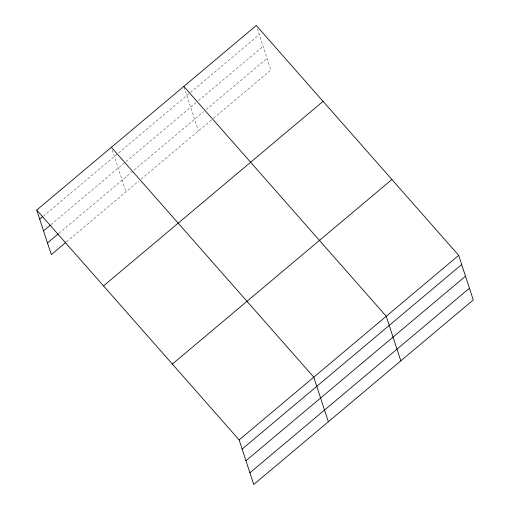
<?xml version="1.0" encoding="UTF-8"?>
<svg xmlns="http://www.w3.org/2000/svg" width="510" height="510" viewBox="0 0 510 510"><rect width="100%" height="100%" fill="white"/><g stroke="black" fill="none" stroke-linecap="round" stroke-linejoin="round"><path stroke-width="0.38" stroke-dasharray="2.55 1.91" d="M43.363 216.125L118.02 153.37M118.626 152.86L189.86 92.979M190.472 92.469L259.271 34.635M50.828 224.763L196.12 102.631M198.556 100.585L263.09 46.334M59.013 233.242L203.713 111.607M206.148 109.561L267.03 58.382M66.478 241.874L138.739 181.133M141.174 179.087L213.014 118.702M213.626 118.186L270.855 70.08L257.429 29.013M184.059 87.102L198.403 130.981M112.302 150.112L125.951 191.881"/><path stroke-width="0.76" d="M36.733 210.05L256.281 25.5L458.694 255.37L473.267 299.95L253.719 484.5L239.145 439.92L36.733 210.05L51.306 254.63L65.866 242.384M39.723 219.185L42.757 216.635M43.541 230.883L50.216 225.273M47.481 242.932L58.408 233.752M103.53 285.906L323.079 101.356M172.348 364.063L391.897 179.514M239.145 439.92L458.694 255.37M242.135 449.055L461.684 264.512M245.954 460.753L465.502 276.203M249.894 472.802L469.442 288.258M183.829 86.4L386.242 316.27L400.815 360.85M111.378 147.301L313.79 377.17L328.363 421.751"/></g></svg>
